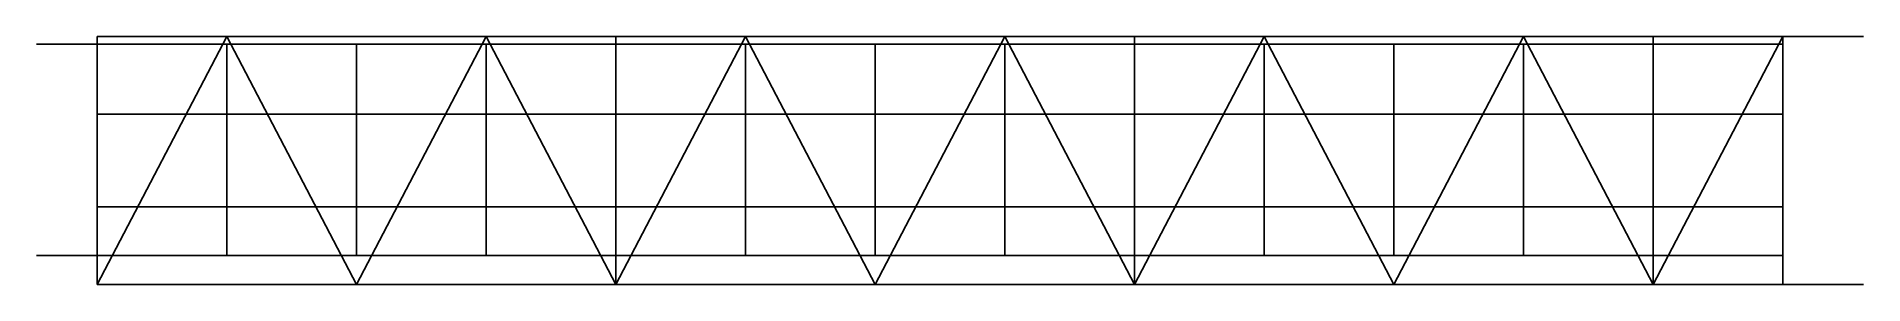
# Model space of a CAD drawing. Header units: millimetres. Extents: x -1400 to 40865, y -2875 to 2875.
import ezdxf

# ---------------------------------------------------------------- set-up
doc = ezdxf.new("R2010")
doc.units = ezdxf.units.MM
for name, color, linetype in [('ZJ8_CANTILEVER_EDGE', 3, 'CONTINUOUS'), ('ZJ8_COLUMN', 8, 'CONTINUOUS'), ('ZJ8_DECK_CROSS', 4, 'CONTINUOUS'), ('ZJ8_DECK_MAIN', 4, 'CONTINUOUS'), ('ZJ8_DECK_SECONDARY', 3, 'CONTINUOUS'), ('ZJ8_LONGITUDINAL_BRACE', 1, 'CONTINUOUS'), ('ZJ8_PLATFORM_BRACE', 1, 'CONTINUOUS'), ('ZJ8_TRANSVERSE_BRACE', 1, 'CONTINUOUS'), ('ZJ8_TRUSS_DIAGONAL', 5, 'CONTINUOUS'), ('ZJ8_TRUSS_LOWER', 5, 'CONTINUOUS'), ('ZJ8_TRUSS_UPPER', 5, 'CONTINUOUS'), ('ZJ8_TRUSS_VERTICAL', 5, 'CONTINUOUS')]:
    doc.layers.add(name, color=color, linetype=linetype)

msp = doc.modelspace()

# ---------------------------------------------------------------- linework, layer by layer
at = {"layer": 'ZJ8_CANTILEVER_EDGE'}
for p, q in [((-1400, 2700, 16919), (0, 2700, 17000)), ((0, 2700, 17000), (3000, 2700, 17173)), ((3000, 2700, 17173), (6000, 2700, 17346)), ((6000, 2700, 17346), (9000, 2700, 17519)), ((9000, 2700, 17519), (12000, 2700, 17692)), ((12000, 2700, 17692), (15000, 2700, 17865)), ((15000, 2700, 17865), (18000, 2700, 18038)), ((18000, 2700, 18038), (21000, 2700, 18211)), ((21000, 2700, 18211), (24000, 2700, 18384)), ((24000, 2700, 18384), (27000, 2700, 18557)), ((27000, 2700, 18557), (30000, 2700, 18730)), ((30000, 2700, 18730), (33000, 2700, 18903)), ((33000, 2700, 18903), (36000, 2700, 19076)), ((36000, 2700, 19076), (39000, 2700, 19249)), ((-1400, -2200, 16919), (0, -2200, 17000)), ((0, -2200, 17000), (3000, -2200, 17173)), ((3000, -2200, 17173), (6000, -2200, 17346)), ((6000, -2200, 17346), (9000, -2200, 17519)), ((9000, -2200, 17519), (12000, -2200, 17692)), ((12000, -2200, 17692), (15000, -2200, 17865)), ((15000, -2200, 17865), (18000, -2200, 18038)), ((18000, -2200, 18038), (21000, -2200, 18211)), ((21000, -2200, 18211), (24000, -2200, 18384)), ((24000, -2200, 18384), (27000, -2200, 18557)), ((27000, -2200, 18557), (30000, -2200, 18730)), ((30000, -2200, 18730), (33000, -2200, 18903)), ((33000, -2200, 18903), (36000, -2200, 19076)), ((36000, -2200, 19076), (39000, -2200, 19249))]:
    msp.add_line(p, q, dxfattribs=at)
at = {"layer": 'ZJ8_COLUMN'}
for p, q in [((0, 2875), (0, 2875, 4250)), ((0, 2875, 4250), (0, 2875, 8500)), ((0, 2875, 8500), (0, 2875, 12750)), ((0, 2875, 12750), (0, 2875, 17000)), ((12000, 2875), (12000, 2875, 4423)), ((12000, 2875, 4423), (12000, 2875, 8846)), ((12000, 2875, 8846), (12000, 2875, 13269)), ((12000, 2875, 13269), (12000, 2875, 17692)), ((24000, 2875), (24000, 2875, 4596)), ((24000, 2875, 4596), (24000, 2875, 9192)), ((24000, 2875, 9192), (24000, 2875, 13788)), ((24000, 2875, 13788), (24000, 2875, 18384)), ((36000, 2875), (36000, 2875, 4769)), ((36000, 2875, 4769), (36000, 2875, 9538)), ((36000, 2875, 9538), (36000, 2875, 14307)), ((36000, 2875, 14307), (36000, 2875, 19076)), ((39000, 2875), (39000, 2875, 4812)), ((39000, 2875, 4812), (39000, 2875, 9624)), ((39000, 2875, 9624), (39000, 2875, 14437)), ((39000, 2875, 14437), (39000, 2875, 19249)), ((0, -2875), (0, -2875, 4250)), ((0, -2875, 4250), (0, -2875, 8500)), ((0, -2875, 8500), (0, -2875, 12750)), ((0, -2875, 12750), (0, -2875, 17000)), ((12000, -2875), (12000, -2875, 4423)), ((12000, -2875, 4423), (12000, -2875, 8846)), ((12000, -2875, 8846), (12000, -2875, 13269)), ((12000, -2875, 13269), (12000, -2875, 17692)), ((24000, -2875), (24000, -2875, 4596)), ((24000, -2875, 4596), (24000, -2875, 9192)), ((24000, -2875, 9192), (24000, -2875, 13788)), ((24000, -2875, 13788), (24000, -2875, 18384)), ((36000, -2875), (36000, -2875, 4769)), ((36000, -2875, 4769), (36000, -2875, 9538)), ((36000, -2875, 9538), (36000, -2875, 14307)), ((36000, -2875, 14307), (36000, -2875, 19076)), ((39000, -2875), (39000, -2875, 4812)), ((39000, -2875, 4812), (39000, -2875, 9624)), ((39000, -2875, 9624), (39000, -2875, 14437)), ((39000, -2875, 14437), (39000, -2875, 19249))]:
    msp.add_line(p, q, dxfattribs=at)
at = {"layer": 'ZJ8_DECK_CROSS'}
for p, q in [((0, -2200, 17000), (0, 2700, 17000)), ((3000, -2200, 17173), (3000, 2700, 17173)), ((6000, -2200, 17346), (6000, 2700, 17346)), ((9000, -2200, 17519), (9000, 2700, 17519)), ((12000, -2200, 17692), (12000, 2700, 17692)), ((15000, -2200, 17865), (15000, 2700, 17865)), ((18000, -2200, 18038), (18000, 2700, 18038)), ((21000, -2200, 18211), (21000, 2700, 18211)), ((24000, -2200, 18384), (24000, 2700, 18384)), ((27000, -2200, 18557), (27000, 2700, 18557)), ((30000, -2200, 18730), (30000, 2700, 18730)), ((33000, -2200, 18903), (33000, 2700, 18903)), ((36000, -2200, 19076), (36000, 2700, 19076)), ((39000, -2200, 19249), (39000, 2700, 19249))]:
    msp.add_line(p, q, dxfattribs=at)
at = {"layer": 'ZJ8_DECK_MAIN'}
for p, q in [((0, 2875, 17000), (3000, 2875, 17173)), ((3000, 2875, 17173), (6000, 2875, 17346)), ((6000, 2875, 17346), (9000, 2875, 17519)), ((9000, 2875, 17519), (12000, 2875, 17692)), ((12000, 2875, 17692), (15000, 2875, 17865)), ((15000, 2875, 17865), (18000, 2875, 18038)), ((18000, 2875, 18038), (21000, 2875, 18211)), ((21000, 2875, 18211), (24000, 2875, 18384)), ((24000, 2875, 18384), (27000, 2875, 18557)), ((27000, 2875, 18557), (30000, 2875, 18730)), ((30000, 2875, 18730), (33000, 2875, 18903)), ((33000, 2875, 18903), (36000, 2875, 19076)), ((36000, 2875, 19076), (39000, 2875, 19249)), ((0, -2875, 17000), (3000, -2875, 17173)), ((3000, -2875, 17173), (6000, -2875, 17346)), ((6000, -2875, 17346), (9000, -2875, 17519)), ((9000, -2875, 17519), (12000, -2875, 17692)), ((12000, -2875, 17692), (15000, -2875, 17865)), ((15000, -2875, 17865), (18000, -2875, 18038)), ((18000, -2875, 18038), (21000, -2875, 18211)), ((21000, -2875, 18211), (24000, -2875, 18384)), ((24000, -2875, 18384), (27000, -2875, 18557)), ((27000, -2875, 18557), (30000, -2875, 18730)), ((30000, -2875, 18730), (33000, -2875, 18903)), ((33000, -2875, 18903), (36000, -2875, 19076)), ((36000, -2875, 19076), (39000, -2875, 19249))]:
    msp.add_line(p, q, dxfattribs=at)
at = {"layer": 'ZJ8_DECK_SECONDARY'}
for p, q in [((0, 1075, 17000), (3000, 1075, 17173)), ((3000, 1075, 17173), (6000, 1075, 17346)), ((6000, 1075, 17346), (9000, 1075, 17519)), ((9000, 1075, 17519), (12000, 1075, 17692)), ((12000, 1075, 17692), (15000, 1075, 17865)), ((15000, 1075, 17865), (18000, 1075, 18038)), ((18000, 1075, 18038), (21000, 1075, 18211)), ((21000, 1075, 18211), (24000, 1075, 18384)), ((24000, 1075, 18384), (27000, 1075, 18557)), ((27000, 1075, 18557), (30000, 1075, 18730)), ((30000, 1075, 18730), (33000, 1075, 18903)), ((33000, 1075, 18903), (36000, 1075, 19076)), ((36000, 1075, 19076), (39000, 1075, 19249)), ((0, -1075, 17000), (3000, -1075, 17173)), ((3000, -1075, 17173), (6000, -1075, 17346)), ((6000, -1075, 17346), (9000, -1075, 17519)), ((9000, -1075, 17519), (12000, -1075, 17692)), ((12000, -1075, 17692), (15000, -1075, 17865)), ((15000, -1075, 17865), (18000, -1075, 18038)), ((18000, -1075, 18038), (21000, -1075, 18211)), ((21000, -1075, 18211), (24000, -1075, 18384)), ((24000, -1075, 18384), (27000, -1075, 18557)), ((27000, -1075, 18557), (30000, -1075, 18730)), ((30000, -1075, 18730), (33000, -1075, 18903)), ((33000, -1075, 18903), (36000, -1075, 19076)), ((36000, -1075, 19076), (39000, -1075, 19249))]:
    msp.add_line(p, q, dxfattribs=at)
at = {"layer": 'ZJ8_LONGITUDINAL_BRACE'}
for p, q in [((36000, 2875), (39000, 2875, 19249)), ((36000, -2875), (39000, -2875, 19249))]:
    msp.add_line(p, q, dxfattribs=at)
at = {"layer": 'ZJ8_PLATFORM_BRACE'}
for p, q in [((0, -2875, 17000), (3000, 2875, 17173)), ((3000, 2875, 17173), (6000, -2875, 17346)), ((6000, -2875, 17346), (9000, 2875, 17519)), ((9000, 2875, 17519), (12000, -2875, 17692)), ((12000, -2875, 17692), (15000, 2875, 17865)), ((15000, 2875, 17865), (18000, -2875, 18038)), ((18000, -2875, 18038), (21000, 2875, 18211)), ((21000, 2875, 18211), (24000, -2875, 18384)), ((24000, -2875, 18384), (27000, 2875, 18557)), ((27000, 2875, 18557), (30000, -2875, 18730)), ((30000, -2875, 18730), (33000, 2875, 18903)), ((33000, 2875, 18903), (36000, -2875, 19076)), ((36000, -2875, 19076), (39000, 2875, 19249))]:
    msp.add_line(p, q, dxfattribs=at)
at = {"layer": 'ZJ8_TRANSVERSE_BRACE'}
for p, q in [((0, -2875), (0, 2875, 17000)), ((0, 2875), (0, -2875, 17000)), ((12000, -2875), (12000, 2875, 17692)), ((12000, 2875), (12000, -2875, 17692)), ((24000, -2875), (24000, 2875, 18384)), ((24000, 2875), (24000, -2875, 18384)), ((36000, -2875), (36000, 2875, 19076)), ((36000, 2875), (36000, -2875, 19076)), ((39000, -2875), (39000, 2875, 19249)), ((39000, 2875), (39000, -2875, 19249))]:
    msp.add_line(p, q, dxfattribs=at)
at = {"layer": 'ZJ8_TRUSS_DIAGONAL'}
for p, q in [((39000, 2875, 17449), (40865, 2875, 19356)), ((39000, -2875, 17449), (40865, -2875, 19356))]:
    msp.add_line(p, q, dxfattribs=at)
at = {"layer": 'ZJ8_TRUSS_LOWER'}
for p, q in [((39000, 2875, 17449), (40865, 2875, 17556)), ((39000, -2875, 17449), (40865, -2875, 17556))]:
    msp.add_line(p, q, dxfattribs=at)
at = {"layer": 'ZJ8_TRUSS_UPPER'}
for p, q in [((39000, 2875, 19249), (40865, 2875, 19356)), ((39000, -2875, 19249), (40865, -2875, 19356))]:
    msp.add_line(p, q, dxfattribs=at)
at = {"layer": 'ZJ8_TRUSS_VERTICAL'}
for p, q in [((39000, 2875, 19249), (39000, 2875, 17449)), ((39000, -2875, 19249), (39000, -2875, 17449))]:
    msp.add_line(p, q, dxfattribs=at)

doc.saveas('drawing.dxf')
